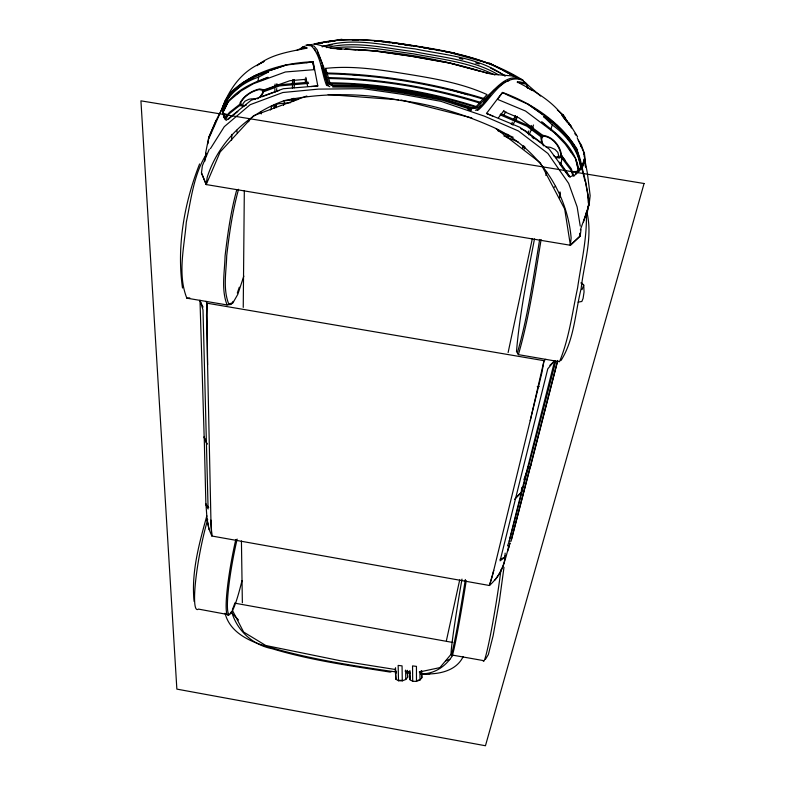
<?xml version="1.0" encoding="UTF-8"?>
<svg xmlns="http://www.w3.org/2000/svg" width="785" height="785" viewBox="0 0 785 785"><rect width="100%" height="100%" fill="white"/><g stroke="black" fill="none" stroke-linecap="round" stroke-linejoin="round"><path stroke-width="1.18" d="M243.242 307.406L244.321 190.578M584.266 156.971L584.305 153.369L577.201 137.787M205.925 503.676L207.073 519.699L208.996 529.218L211.822 536.008L489.438 585.502C497.631 578.005 505.04 567.418 504.932 555.878M207.044 443.78L204.169 437.147L199.989 300.213L203.001 309.908L208.103 508.994L205.905 504.716M294.198 87.822L294.257 85.496M294.316 83.171L294.395 79.677L292.609 79.785L292.52 83.308M274.377 104.778L274.289 108.006L274.416 104.493M292.403 88.008L292.462 85.663M276.173 104.493L276.084 107.722L276.212 104.238M276.83 86.016L276.889 83.858L276.801 86.262M248.717 121.753L248.786 119.34M207.073 519.699L207.103 519.042M274.789 92.257L274.917 88.744M275.005 86.399L275.093 84.054M276.624 90.903L276.712 88.587M292.452 84.123L292.57 80.875M292.01 101.736L292.128 98.488M294.228 84.015L294.395 79.677M293.806 101.451L293.933 98.203M208.722 507.483L205.886 504.186L204.198 436.45M231.536 140.358L231.879 134.363M325.49 70.778L325.628 68.393C352.907 65.361 380.038 69.777 406.934 74.065C434.213 78.51 461.688 83.092 487.043 94.583L475.474 107.368L472.099 107.702C427.325 93.327 380.058 85.467 333.026 85.065L330.23 83.73L325.628 68.393M571.284 171.66L578.388 171.454L581.636 167.705L580.193 161.749M494.884 580.125C502.704 570.44 505.952 557.949 508.709 546.085M515.48 498.073L521.191 492.646L521.78 487.406M559.685 197.8L560.058 192.973M559.489 197.879L559.98 191.854M271.512 105.779L271.316 108.153A14.68 9.44 2.3 0 1 270.374 110.008M581.028 229.603L580.174 236.089L570.401 245.263L206.21 184.554L201.451 173.073L202.353 165.821L209.261 149.219M204.689 161.465L206.131 153.154M560.637 164.811C564.925 152.339 555.868 136.806 542.808 135.324L540.904 137.866L541.778 142.801L543.505 145.794M207.917 143.733L208.839 137.218L216.13 120.35L221.87 109.076L225.256 100.362L228.926 95.221M579.88 233.959L580.252 235.843L570.401 245.263L571.127 237.894C567.045 189.607 534.938 144.891 490.301 125.983C461.649 113.501 431.701 104.297 400.615 100.46C362.484 93.052 322.9 92.522 284.798 100.47C249.061 112.912 218.799 140.849 207.201 177.312L206.21 184.554L201.48 172.837M588.357 203.158L587.68 195.445M580.4 229.819L588.21 207.711L588.956 201.264L585.404 181.531M588.21 207.711L589.005 200.008L585.502 181.129L582.254 168.235L584.737 159.247L584.305 153.369M503.99 567.378L499.427 600.672L493.157 635.614L488.358 654.553L485.473 659.292M258.079 81.081L258.589 77.126L268.666 71.867C249.758 77.45 229.72 88.411 222.803 108.016L223.342 111.833L223.215 111.225C230.025 92.493 250.484 83.593 268.019 77.303L260.973 80.639M539.668 239.464C533.437 277.468 528.001 315.855 517.354 352.916L516.481 351.543C519.719 313.637 527.294 276.222 534.497 238.905M541.11 239.572C534.771 278.106 529.296 317.071 518.385 354.634L559.499 361.728C569.203 338.276 572.275 312.685 577.574 288.007C581.185 262.955 587.298 237.816 586.326 212.382M564.278 117.75L562.982 114.698L562.766 116.082L563.944 117.495L564.209 116.19L562.766 116.082L562.982 114.698L557.379 110.028M506.698 137.355L507.277 134.156M508.229 138.189L508.817 134.991M515.048 117.789L515.441 115.66L513.37 120.026M516.275 120.586L517.07 116.327L512.88 125.149M527.412 88.136L527.52 84.859L524.321 81.728M586.827 214.845L589.28 202.236L588.318 207.368M523.31 146.039L522.898 148.149L523.899 145.961M524.439 148.993L524.851 146.874M205.66 152.79L208.712 137.62L216.003 120.743M532.672 129.221L533.093 127.111M545.889 175.497L546.625 171.954M204.934 159.129L206.112 153.556M508.121 352.534L532.318 238.679M446.4 640.688L459.696 579.929M508.896 540.894L511.055 541.277L557.556 361.041M530.218 420.652L544.025 360.688L545.83 359.285M493.755 570.371L489.438 585.502L492.313 576.2L541.925 372.551L544.025 360.688L206.995 303.187L205.955 301.312M557.792 360.452L530.415 466.879L528.099 466.476M243.831 276.075L237.826 294.296L232.743 303.167L228.621 303.687C222.793 288.448 226.306 271.679 226.708 255.841C229.308 233.449 232.527 211.037 238.571 189.273M509.504 539.57L521.328 492.47L514.548 499.348M521.446 491.979L554.701 360.717L549.863 365.388M236.697 190.019C230.751 211.636 227.67 233.91 225.06 256.136C224.677 272.287 221.056 289.42 227.081 304.943L231.32 304.394L233.057 301.371M528.452 467.036L509.347 540.983L507.522 545.879M555.809 361.11L528.58 466.555L523.899 479.664M530.866 464.632L511.496 539.138M584.54 158.59L582.048 167.666L581.126 167.705M585.051 181.345L581.714 168.118L584.236 159.012M507.718 551.198L510.005 542.945L508.562 548.126M228.504 115.11L222.852 113.05L222.263 108.84M208.938 138.317L225.756 100.284M206.847 515.784C199.184 543.465 191.108 572.53 194.111 601.428M583.51 221.929L589.201 203.904L590.153 195.7L587.386 173.132L584.737 159.247L585.532 166.92M283.454 105.475L284.592 102.04M237.315 293.011L239.297 287.222M574.944 134.009L575.169 133.332L576.19 135.56M326.177 73.751L326.442 72.995C379.861 74.202 433.173 82.994 484.257 98.616M550.579 129.79L552.306 124.972L543.563 116.582C561.089 128.318 578.241 144.95 581.116 166.812L578.437 170.149L575.925 159.483M578.437 170.149L578.643 169.589C575.67 148.63 557.644 133.852 541.63 121.861L545.212 125.031M582.038 289.587L583.736 285.083L581.332 282.629M199.586 163.957C184.259 202.854 176.566 246.392 182.512 288.016M210.449 148.64L224.274 126.679L250.179 104.69L282.845 92.512L318.396 89.117L363.161 88.676L402.077 94.298L440.944 101.334L484.423 116.17L518.453 130.977L547.91 153.468L568.674 183.405L577.152 206.955L580.233 226.119M206.21 184.554L220.153 151.966L253.565 115.719L306.807 96.005M505.079 557.213L500.094 560.794L547.783 368.822L554.553 360.796M528.933 134.951L533.515 125.001M527.863 133.087L528.864 130.899M530.375 127.621L531.386 125.433M511.3 124.393L512.33 122.205M225.148 118.574L227.257 114.159M222.724 112.824L228.141 101.657L240.995 90.991L253.457 83.701L285.367 71.984L314.5 69.639L312.685 61.868L314.216 69.482M223.843 110.793L227.895 102.452M223.283 107.81L229.809 94.946L240.789 85.8M230.113 93.474L222.351 108.742M222.95 108.889C228.484 93.238 243.379 82.229 258.589 77.126M527 85.791L527.52 84.859M557.644 157.226L558.616 155.528L557.87 152.408L554.985 149.425L550.668 147.462A9.037 5.799 19.9 0 0 546.144 147.119M463.16 656.623C455.575 672.313 435.96 674.904 420.328 673.746C433.83 674.541 445.89 666.416 452.729 655.21M561.039 360.452C574.492 339.149 575.111 312.528 581.145 288.635C583.824 264.074 592.557 238.836 587.337 214.119M225.128 118.986L229.298 112.51L240.249 103.954M260.62 96.83L263.417 92.532L263.053 89.647L259.658 88.911C251.71 90.726 244.115 95.534 240.082 102.747L240.367 105.661L243.693 106.446M225.324 119.565L229.122 113.835L240.975 104.503M561.628 155.42L559.784 158.02L555.652 157.579M493.029 116.19L486.484 113.423L502.459 92.404C532.407 103.443 560.657 122.332 577.574 149.955M503.852 114.659L505.991 111.853M498.357 117.878L504.058 110.41M580.537 146.442L581.449 145.274L578.3 140.191M409.427 671.724L410.084 679.79L412.694 681.282L416.482 681.37L419.985 680.006L421.849 677.73L421.761 670.851M206.18 154.468C193.738 174.623 191.079 199.39 186.3 222.243C184.308 247.138 177.292 274.142 186.84 298.163L227.081 304.943M395.13 668.928L395.934 679.27L398.515 680.752L402.283 680.84L405.786 679.476L407.68 677.21L407.503 670.341M481.126 105.239L477.133 109.88L478.065 110.145C490.654 99.793 502.635 72.75 523.026 80.256M483.531 102.452L493.932 90.383L505.226 81.542M578.388 171.454L581.803 167.539C578.368 137.679 550.854 119.82 528.187 104.356M302.127 48.533L303.56 46.982L296.75 50.417M490.075 95.966L477.319 109.89L475.367 110.243M451.924 653.287L439.885 667.613L419.259 672.029M257.696 98.851L260.12 96.741L262.651 92.865L262.327 90.246L259.168 89.578C251.759 91.266 244.616 95.701 240.838 102.413L241.093 105.053L244.184 105.789L246.274 105.19M514.047 76.017L513.753 76.273C484.423 57.648 449.609 51.996 415.942 46.325C382.776 41.301 348.481 35.541 315.423 44.235L314.628 43.862L331.878 48.405L374.013 50.77L411.703 56.216L449.373 62.937L491.332 74.163L514.509 76.135L489.271 63.006M229.995 93.101C251.975 71.739 283.159 62.849 313.156 61.721L317.817 85.957L310.997 86.536M229.897 93.523L242.173 83.347L255.341 75.517M237.59 93.778L239.425 92.247M228.366 119.192L237.835 111.48M238.826 105.828L240.74 104.297M257.058 65.714C271.021 54.047 289.999 51.663 307.239 48.071L306.307 47.345L302.294 47.1M583.481 154.527L584.491 153.821L581.449 145.274M241.996 83.357L255.184 75.517L286.152 65.067M249.856 80.011L252.956 78.186M302.951 47.09L300.459 49.092L301.813 47.924L305.787 48.022M258.962 64.193L264.074 61.416L255.625 65.871C239.121 74.948 228.386 91.227 222.116 108.595L222.744 108.879M507.316 81.385L509.377 80.433M500.055 559.273L504.99 557.203L505.138 553.14M417.434 680.536L419.504 679.731M396.562 671.911L391.98 671.41L390.184 672.097C350.669 665.837 310.723 660.342 272.336 648.763C252.956 644.976 237.453 631.169 231.781 612.241M445.792 660.911L449.874 659.351M261.925 96.8L279.146 90.442M270.511 106.681L278.518 103.738L290.656 102.658M262.602 90.353L275.604 85.771M276.712 85.379L290.058 80.669L306.366 79.285M270.06 70.464L286.044 65.027L306.906 62.761M303.923 46.531L304.786 46.246M322.095 46.825C352.22 36.679 384.473 45.402 415.059 48.906C445.478 55.176 478.919 57.285 504.843 76.027M326.501 47.61C355.242 40.535 385.288 48.287 414.087 51.624C442.397 57.403 473.012 59.758 498.308 74.732M331.054 48.248C358.352 44.431 386.151 50.211 413.224 53.812C440.689 59.061 469.607 62.329 494.835 74.997M222.714 109.39L221.988 109.194L222.597 109.478L223.686 117.181L226.208 120.35L251.131 100.284L283.336 88.725L317.817 85.957M315.227 43.911L341.907 39.25M315.128 44.372L317.513 43.95M319.897 43.538L322.282 43.126M328.238 42.076L330.622 41.664M333.007 41.252L335.391 40.83M337.766 40.418L340.15 39.996M312.764 44.313C359.805 32.587 408.014 45.393 454.672 53.007M322.399 46.511L332.006 44.863M581.077 168.216L582.254 168.235M311.684 44.48L306.749 45.255L308.986 44.716L314.049 46.109L317.12 49.789L323.842 67.51L329.033 84.26L333.036 86.056L362.268 86.203L402.676 92.188L443.132 99.352L471.648 108.615L476.426 108.251L488.447 95.122C497.778 86.664 508.758 72.23 522.869 80.178C479.439 52.87 427.452 47.659 377.771 40.555M306.837 62.721L312.94 61.878M517.551 82.651L517.315 82.032L519.307 81.777L525.921 83.249M283.454 100.814L298.045 99.518M186.84 298.163L189.793 297.908M308.348 82.248L279.597 84.77L262.798 90.932L262.651 92.1L279.509 85.899L308.574 83.396M332.693 87.017L362.621 87.204L402.42 92.983L442.21 100.146L471.353 109.596M578.103 302.137L581.852 301.469L583.098 298.388L584.05 292.01L583.736 285.083L580.959 283.002M420.613 673.618L429.817 673.815M398.858 680.33L402.205 680.409M329.288 82.778C379.302 83.269 429.464 91.57 477.084 106.819M329.013 83.544C378.664 84.083 428.473 92.237 475.788 107.27M352.357 40.182L358.48 40.408M374.386 40.977L378.056 41.114M336.853 48.866L341.72 49.053M345.38 49.18C393.363 50.485 441.288 58.924 487.122 73.142M328.905 78.51C380.225 79.471 431.554 88.048 480.548 103.316M328.287 77.617C379.763 78.657 431.23 87.145 480.42 102.344M327.374 73.8C380.421 75.095 433.359 83.916 484.109 99.401M537.254 386.514L539.167 386.603M345.145 49.19L355.978 49.838M358.392 49.985L374.043 50.907L411.723 56.353L449.373 63.065M406.875 672.981L410.3 673.177M352.357 74.575L358.294 74.997M328.169 94.573L398.535 99.813M305.836 45.167L311.233 45.795C321.408 56.078 321.379 72.671 326.609 85.496L328.002 85.604L321.772 62.486M381.657 41.625L384.051 41.968M387.653 42.478L390.057 42.822M392.451 43.155L394.855 43.499M398.456 44.009L400.85 44.352M404.452 44.863L406.856 45.206M409.25 45.55L411.654 45.893M391.98 671.41C350.022 665.268 307.848 658.674 267.145 646.497C249.699 641.63 229.74 632.474 225.069 613.213M395.483 669.527L340.454 660.764L265.83 645.525L243.625 632.043L232.252 610.053M405.05 671.047L409.839 671.813M527.971 466.947L530.287 467.36M423.635 47.865L426.039 48.297M428.433 48.729L430.828 49.161M436.813 50.24L439.207 50.672M445.203 51.741L447.597 52.173M449.991 52.605L490.703 63.87L501.438 69.502M234.519 603.115L452.827 642.483M519.67 82.602L526.185 84.201L527.844 85.869M400.958 99.989L471.814 117.917M450.305 89.608L467.732 94.749M450.521 63.369L479.135 70.954M459.372 58.316L462.875 59.317M475.69 62.986L479.184 63.987M467.889 109.321L471.304 110.41M486.484 113.423L519.925 127.327L549.176 149.071L569.704 176.851L575.032 174.947L581.714 168.118M500.045 114.806L526.97 126.248L542.258 137.777M500.81 113.815L527.412 125.168L542.651 136.639M503.411 111.342L519.12 117.966L531.308 126.935M497.572 130.575L513.213 137.267M503.833 135.903L518.336 142.095M520.789 128.691L525.185 130.595L540.904 142.487M508.307 95.417L528.256 104.346L542.778 114.806M508.356 95.397L502.586 92.62L497.464 99.342L525.528 111.028L554.387 132.793L565.141 143.969L575.562 158.59L578.545 171.277M490.546 68.001L505.52 75.802M503.587 70.621L520.769 79.628M552.306 124.972C566.23 134.991 578.408 150.082 580.704 167.607M517.315 82.032C536.243 91.963 555.849 102.835 566.78 121.979M329.759 86.703L327.826 85.555L321.467 65.567M553.425 155.518L555.446 156.794L559.293 157.206L560.961 154.861C559.754 146.147 552.414 136.924 543.308 136.129L541.581 138.435L542.376 142.899L543.985 145.686M527.245 87.351L531.661 90.236M532.25 127.621L544.083 136.325M548.283 120.282L550.236 121.714M532.161 137.306L534.016 138.71M495.865 128.505L540.315 162.799L564.69 209.016L570.401 245.263M238.512 619.973L232.144 613.34M522.918 80.757L540.571 96.025M562.629 115.601L563.944 117.495M554.426 132.508L556.084 134.225M560.186 130.31L562.659 132.881M556.202 124.511L567.545 136.443L576.582 149.278M562.119 115.405L570.842 125.904L577.544 136.718M562.865 115.66L565.21 119.143M560.578 154.606L571.225 168.647L573.963 176.35M560.922 156.784L570.842 169.972L572.942 175.663M560.765 154.37L565.082 160.248M559.784 162.22L570.175 177.106M559.411 163.466L562.806 168.157M564.17 170.031L568.919 176.586M569.39 149.523L571.47 152.447M567.457 138.15L568.84 140.093M572.294 144.96L574.365 147.884M314.451 48.915L315.472 50.358M517.482 353.201L518.385 354.634M569.115 124.54L564.209 116.19L565.926 120.331M568.683 122.529L571.431 127.965M199.969 300.959L203.06 307.112M204.179 437.657L207.063 444.3M317.052 51.103L321.35 61.446M562.982 114.698L563.659 116.906M577.279 150.259L579.615 159.453M577.691 154.056L580.841 166.567M579.781 233.253L580.321 235.608M575.425 171.817L575.945 174.123M577.338 170.551L577.848 172.828M421.849 677.73L421.251 670.547M305.846 77.352L307.632 86.448M304.933 79.197L305.601 82.611M207.093 519.366L208.996 529.218M407.68 677.21L407.091 671.254M225.089 118.633L224.284 115.14L224.294 117.544M222.381 109.027L222.852 113.05M584.491 153.821L585.541 166.832M243.065 106.583L242.899 103.806L244.959 101.177L248.825 99.322A8.998 5.573 -6.6 0 1 255.743 99.204M395.905 670.91L396.023 673.334M395.512 667.701L395.934 679.27M261.14 111.519L261.228 113.962M398.515 680.752L398.152 665.415L402.057 665.866L402.283 680.84M409.868 670.527L410.084 679.79M210.92 520.092L211.822 536.008L211.057 526.146L206.514 315.187L206.995 303.187L207.583 364.947M405.629 670.105L405.786 679.476M241.427 540.953L242.359 602.752M412.694 681.282L412.547 665.915L416.452 666.367L416.482 681.37M224.588 114.777L224.608 118.398M419.955 671.793L419.985 680.006M465.348 579.487A57.599 1.786 -80.6 0 1 451.189 654.366A57.599 1.786 -80.6 0 1 461.992 579.094M500.948 569.812A58.836 3.091 -80.8 0 1 490.615 634.123A58.836 3.091 -80.8 0 1 483.167 660.548L451.846 654.994A58.777 1.845 -80.6 0 0 466.221 580.714M241.996 580.557A57.177 6.702 -79.2 0 1 227.63 610.288A57.177 6.702 -79.2 0 1 237.148 539.059M234.44 604.264A58.345 6.888 -79.2 0 1 232.625 608.964M231.389 611.613A58.345 6.888 -79.2 0 1 230.231 613.595M235.804 539.55A58.345 6.888 -79.2 0 0 229.21 614.802L198.448 609.091A58.286 8.076 -79 0 1 195.524 581.999A58.286 8.076 -79 0 1 207.691 519.562M555.613 186.32A14.621 9.665 10.7 0 1 553.808 187.36M237.472 133.165A14.493 9.479 2.1 0 1 236.825 130.202M644.073 183.513L485.454 745.75L176.861 689.112L140.927 100.843L644.073 183.513M570.754 125.796L562.315 115.719L570.754 125.796"/></g></svg>
